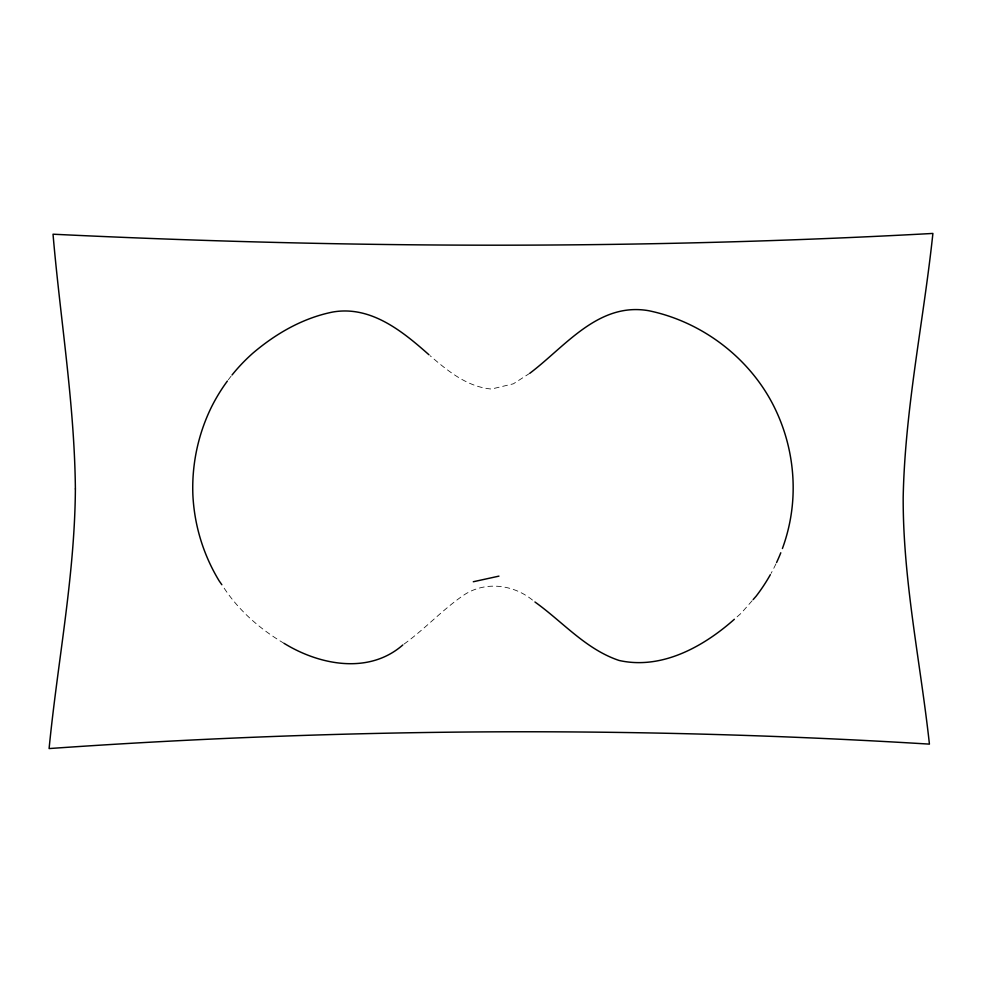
<?xml version="1.0" encoding="UTF-8"?>
<svg xmlns="http://www.w3.org/2000/svg" width="982" height="982" viewBox="0 0 982 982"><rect width="100%" height="100%" fill="white"/><g stroke="black" fill="none" stroke-linecap="round" stroke-linejoin="round"><path stroke-width="0.74" stroke-dasharray="4.91 3.68" d="M752.163 600.714L741.152 613.247L735.481 618.267M404.068 644.069C424.555 629.266 441.79 610.399 462.571 595.927C484.408 580.534 513.917 584.13 533.729 601.094M529.924 373.197L513.353 383.815L491.405 389.044C467.064 386.847 447.89 371.049 430.079 355.717M284.166 643.394C259.837 629.02 237.963 609.945 222.73 585.984M228.303 379.813A178.479 178.479 0 0 1 231.077 376.192M775.94 563.889A179.546 179.546 0 0 1 771.091 573.341"/><path stroke-width="1.47" d="M753.157 599.572L756.152 596.16A179.546 179.546 0 0 0 770.354 574.666M734.352 619.274C703.468 646.708 661.61 669.994 619.077 660.456C585.849 649.335 562.723 621.827 534.945 601.991M402.829 644.953C368.95 674.695 319.555 665.158 284.166 643.394M529.924 373.197C565.485 346.302 598.406 301.891 648.746 310.717C700.743 321.458 747.302 356.073 772.196 403.025A182.271 182.271 0 0 1 793.149 490.619A175.434 175.434 0 0 1 782.409 548.521M473.299 581.749L498.954 576.127M428.925 354.735C402.436 331.216 370.877 305.5 332.935 311.994C303.045 317.935 275.979 333.499 252.951 353.103A178.479 178.479 0 0 0 232.022 375.014M221.858 584.744L219.244 581.025A182.284 182.284 0 0 1 192.877 494.903C191.686 464.523 198.143 434.118 211.56 406.855A178.479 178.479 0 0 1 227.394 381.028M780.788 552.768A175.434 175.434 0 0 1 779.057 556.978A179.546 179.546 0 0 1 776.59 562.514M75.381 488.938C74.816 576.115 57.557 662.028 49.1 748.566C342.104 727.957 636.238 726.128 929.426 744.123C920.429 661.991 902.912 580.362 903.182 497.432C904.962 408.708 923.546 321.445 932.9 233.434C639.883 249.526 346.106 248.446 53.028 234.207C60.283 319.101 74.546 403.577 75.381 488.938"/></g></svg>
